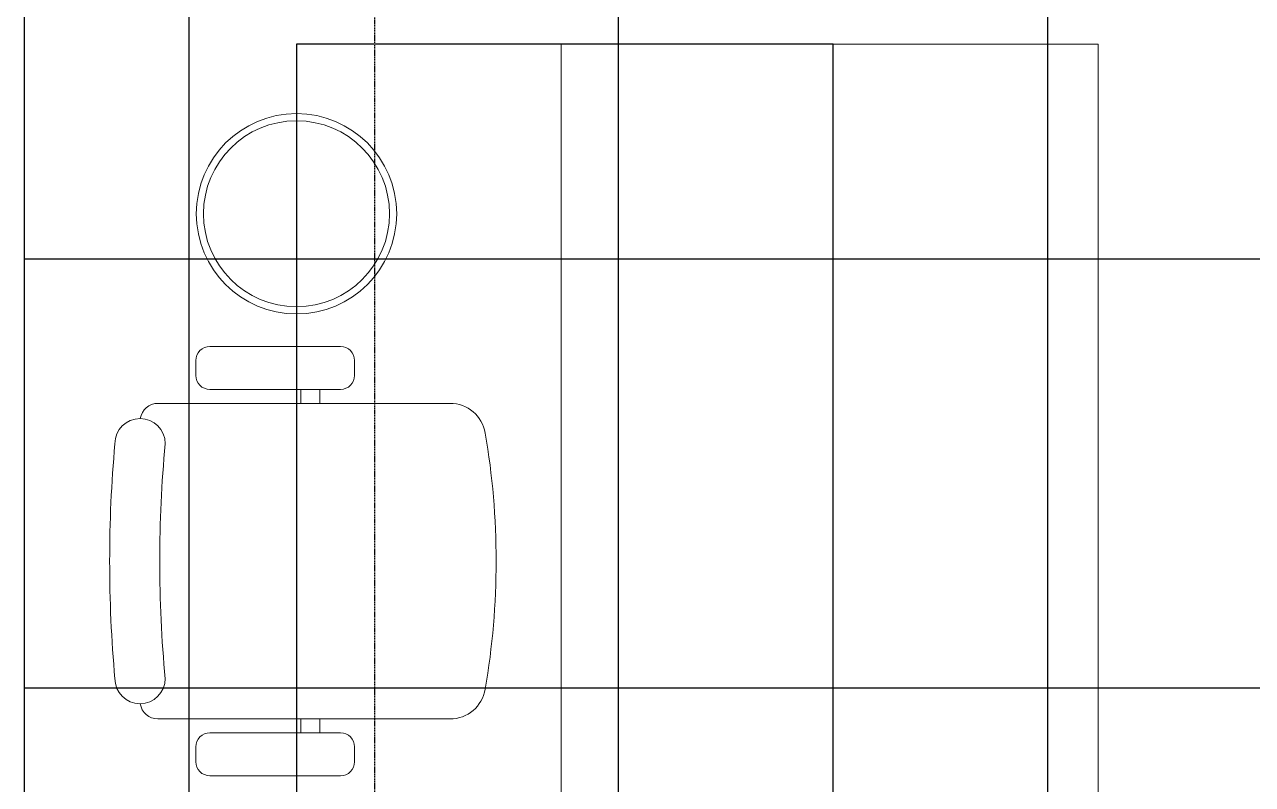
# Model space of a CAD drawing. Extents: x -178977 to 231842, y -29287 to 19916.
# Drawn here: x 34976 to 36692, y -12365 to -11303 of the extents above; entities that cross this region are included whole.
import ezdxf

# ---------------------------------------------------------------- set-up
doc = ezdxf.new("R2010")
doc.units = 0
doc.header["$LTSCALE"] = 0.25
doc.linetypes.add('DASHDOT', pattern=[25.4, 12.7, -6.35, 0, -6.35])
doc.linetypes.add('HIDDEN', pattern=[9.525, 6.35, -3.175])
doc.layers.add('01-First Floor-FUR$0$FALSE CEILING', color=251, linetype='Continuous')
doc.layers.add('01-First Floor-FUR$0$X-WHITE glass', color=255, linetype='Continuous')
for name, color, linetype, lineweight in [('01-First Floor-FUR$0$LOADING', 253, 'Continuous', 5), ('01-First Floor-FUR$0$NEW Wall', 166, 'Continuous', 5), ('E-LITE-CLNG-CNDT', 6, 'DASHDOT', 35), ('E-POWR-FLOR-CNDT', 6, 'HIDDEN', 25)]:
    doc.layers.add(name, color=color, linetype=linetype, lineweight=lineweight)

# ---------------------------------------------------------------- blocks, each defined once
blk = doc.blocks.new('01-First Floor-FUR$0$WM00001-P')
at = {"layer": '01-First Floor-FUR$0$LOADING'}
for radius in [0.14, 0.13]:
    blk.add_circle((0, 0), radius, dxfattribs=at)
blk = doc.blocks.new('*X288')
at = {"color": 0}
for p, q in [((5, 3), (5, 3)), ((5, 3), (5, 3)), ((5, 3), (5, 3)), ((5, 3), (5, 3)), ((5, 3), (5, 3)), ((5, 3), (5, 3)), ((5, 3), (5, 3)), ((5, 3), (5, 3)), ((5, 3), (5, 3)), ((5, 3), (5, 3)), ((5, 3), (5, 3)), ((5, 3), (5, 3)), ((5, 3), (5, 3)), ((5, 3), (5, 3)), ((5, 3), (5, 3)), ((5, 3), (5, 3)), ((5, 3), (5, 3)), ((5, 3), (5, 3)), ((5, 3), (5, 3)), ((5, 3), (5, 3)), ((5, 3), (5, 3)), ((5, 3), (5, 3)), ((5, 3), (5, 3)), ((5, 3), (5, 3)), ((5, 3), (5, 3)), ((5, 3), (5, 3)), ((5, 3), (5, 3)), ((5, 3), (5, 3)), ((5, 3), (5, 3)), ((5, 3), (5, 3)), ((5, 3), (5, 3)), ((5, 3), (5, 3)), ((5, 3), (5, 3)), ((5, 3), (5, 3)), ((5, 3), (5, 3)), ((5, 3), (5, 3)), ((5, 3), (5, 3)), ((5, 3), (5, 3)), ((5, 3), (5, 3)), ((5, 3), (5, 3)), ((5, 3), (5, 3)), ((5, 3), (5, 3)), ((5, 3), (5, 3)), ((5, 3), (5, 3)), ((5, 3), (5, 3)), ((5, 3), (5, 3)), ((5, 3), (5, 3)), ((5, 3), (5, 3)), ((5, 3), (5, 3)), ((5, 3), (5, 3)), ((5, 3), (5, 3)), ((5, 3), (5, 3)), ((5, 3), (5, 3)), ((5, 3), (5, 3)), ((5, 3), (5, 3)), ((5, 3), (5, 3)), ((5, 3), (5, 3)), ((5, 3), (5, 3)), ((5, 3), (5, 3)), ((5, 3), (5, 3)), ((5, 3), (5, 3)), ((5, 3), (5, 3)), ((5, 3), (5, 3)), ((5, 3), (5, 3)), ((5, 3), (5, 3)), ((5, 3), (5, 3)), ((6, 3), (5, 3)), ((5, 3), (5, 3)), ((6, 3), (5, 3)), ((5, 3), (5, 3)), ((6, 3), (5, 3)), ((5, 3), (5, 3)), ((6, 3), (5, 3)), ((5, 3), (5, 3)), ((5, 3), (5, 3)), ((5, 3), (5, 3)), ((5, 3), (5, 3)), ((5, 3), (5, 3)), ((5, 3), (5, 3)), ((5, 3), (5, 3)), ((5, 3), (5, 3)), ((5, 3), (5, 3)), ((5, 3), (5, 3)), ((5, 3), (5, 3)), ((5, 3), (5, 3)), ((5, 3), (5, 3)), ((5, 3), (5, 3)), ((5, 3), (5, 3)), ((5, 3), (5, 3)), ((5, 3), (5, 3)), ((5, 3), (5, 3)), ((5, 3), (5, 3)), ((5, 3), (5, 3)), ((5, 3), (5, 3)), ((5, 3), (5, 3)), ((5, 3), (5, 3)), ((6, 3), (6, 3)), ((6, 3), (6, 3)), ((6, 3), (6, 3)), ((6, 3), (6, 3)), ((6, 3), (6, 3)), ((6, 3), (6, 3)), ((6, 3), (6, 3)), ((6, 3), (6, 3)), ((6, 3), (6, 3)), ((6, 3), (6, 3)), ((6, 3), (6, 3)), ((6, 3), (6, 3)), ((6, 3), (6, 3)), ((6, 3), (6, 3)), ((6, 3), (6, 3)), ((6, 3), (6, 3)), ((6, 3), (6, 3)), ((6, 3), (6, 3)), ((6, 3), (6, 3)), ((6, 3), (6, 3)), ((6, 3), (6, 3)), ((6, 3), (6, 3)), ((6, 3), (6, 3)), ((6, 3), (6, 3)), ((6, 3), (6, 3)), ((6, 3), (6, 3)), ((6, 3), (6, 3)), ((6, 3), (6, 3)), ((6, 3), (6, 3)), ((6, 3), (6, 3)), ((6, 3), (6, 3)), ((6, 3), (6, 3)), ((6, 3), (6, 3)), ((6, 3), (6, 3)), ((6, 3), (6, 3)), ((6, 3), (6, 3)), ((6, 3), (6, 3)), ((6, 3), (6, 3)), ((6, 3), (6, 3)), ((6, 3), (6, 3)), ((6, 3), (6, 3)), ((6, 3), (6, 3)), ((6, 3), (6, 3)), ((6, 3), (6, 3)), ((6, 3), (6, 3)), ((6, 3), (6, 3)), ((6, 3), (6, 3)), ((6, 3), (6, 3)), ((6, 3), (6, 3)), ((6, 3), (6, 3)), ((6, 3), (6, 3)), ((6, 3), (6, 3)), ((6, 3), (6, 3)), ((6, 3), (6, 3)), ((6, 3), (6, 3)), ((6, 3), (6, 3)), ((6, 3), (6, 3)), ((6, 3), (6, 3)), ((6, 3), (6, 3)), ((6, 3), (6, 3)), ((6, 3), (6, 3)), ((6, 3), (6, 3)), ((6, 3), (6, 3)), ((6, 3), (6, 3)), ((6, 3), (6, 3)), ((6, 3), (6, 3)), ((6, 3), (6, 3)), ((6, 3), (6, 3)), ((6, 3), (6, 3)), ((6, 3), (6, 3)), ((6, 3), (6, 3)), ((6, 3), (6, 3)), ((6, 3), (6, 3)), ((6, 3), (6, 3)), ((6, 3), (6, 3)), ((6, 3), (6, 3)), ((6, 3), (6, 3)), ((6, 3), (6, 3)), ((6, 3), (6, 3)), ((6, 3), (6, 3)), ((6, 3), (6, 3)), ((6, 3), (6, 3)), ((6, 3), (6, 3)), ((6, 3), (6, 3)), ((6, 3), (6, 3)), ((6, 3), (6, 3)), ((6, 3), (6, 3)), ((6, 3), (6, 3)), ((6, 3), (6, 3)), ((6, 3), (6, 3)), ((6, 3), (6, 3)), ((6, 3), (6, 3)), ((6, 3), (6, 3)), ((6, 3), (6, 3)), ((6, 3), (6, 3)), ((6, 3), (6, 3)), ((6, 3), (6, 3)), ((6, 3), (6, 3)), ((6, 3), (6, 3)), ((6, 3), (6, 3)), ((6, 3), (6, 3)), ((6, 3), (6, 3)), ((6, 3), (6, 3)), ((6, 3), (6, 3)), ((6, 3), (6, 3)), ((6, 3), (6, 3)), ((6, 3), (6, 3)), ((6, 3), (6, 3)), ((6, 3), (6, 3)), ((6, 3), (6, 3)), ((6, 3), (6, 3)), ((6, 3), (6, 3)), ((6, 3), (6, 3)), ((6, 3), (6, 3)), ((6, 3), (6, 3)), ((6, 3), (6, 3)), ((6, 3), (6, 3)), ((6, 3), (6, 3)), ((6, 3), (6, 3)), ((6, 3), (6, 3)), ((6, 3), (6, 3)), ((6, 3), (6, 3)), ((6, 3), (6, 3)), ((6, 3), (6, 3)), ((6, 3), (6, 3)), ((6, 3), (6, 3)), ((6, 3), (6, 3)), ((6, 3), (6, 3)), ((6, 3), (6, 3)), ((6, 3), (6, 3)), ((6, 3), (6, 3)), ((6, 3), (6, 3)), ((6, 3), (6, 3)), ((6, 3), (6, 3)), ((6, 3), (6, 3)), ((6, 3), (6, 3)), ((6, 3), (6, 3)), ((6, 3), (6, 3)), ((6, 3), (6, 3)), ((6, 3), (6, 3)), ((6, 3), (6, 3)), ((6, 3), (6, 3)), ((6, 3), (6, 3)), ((6, 3), (6, 3)), ((6, 3), (6, 3)), ((6, 3), (6, 3)), ((6, 3), (6, 3)), ((6, 3), (6, 3)), ((6, 3), (6, 3)), ((6, 3), (6, 3)), ((6, 3), (6, 3)), ((6, 3), (6, 3)), ((6, 3), (6, 3)), ((6, 3), (6, 3)), ((6, 3), (6, 3)), ((6, 3), (6, 3)), ((6, 3), (6, 3)), ((6, 3), (6, 3)), ((6, 3), (6, 3)), ((6, 3), (6, 3)), ((6, 3), (6, 3)), ((6, 3), (6, 3)), ((6, 3), (6, 3)), ((6, 3), (6, 3)), ((6, 3), (6, 3)), ((6, 3), (6, 3)), ((6, 3), (6, 3)), ((6, 3), (6, 3)), ((6, 3), (6, 3)), ((6, 3), (6, 3)), ((6, 3), (6, 3)), ((6, 3), (6, 3)), ((6, 3), (6, 3)), ((6, 3), (6, 3)), ((6, 3), (6, 3)), ((6, 3), (6, 3)), ((6, 3), (6, 3)), ((6, 3), (6, 3)), ((6, 3), (6, 3)), ((6, 3), (6, 3)), ((6, 3), (6, 3)), ((6, 3), (6, 3)), ((6, 3), (6, 3)), ((6, 3), (6, 3)), ((6, 3), (6, 3)), ((6, 3), (6, 3)), ((6, 3), (6, 3)), ((6, 3), (6, 3)), ((6, 3), (6, 3)), ((6, 3), (6, 3)), ((6, 3), (6, 3)), ((6, 3), (6, 3)), ((6, 3), (6, 3)), ((6, 3), (6, 3)), ((6, 3), (6, 3)), ((6, 3), (6, 3)), ((6, 3), (6, 3)), ((6, 3), (6, 3)), ((6, 3), (6, 3)), ((6, 3), (6, 3)), ((6, 3), (6, 3)), ((6, 3), (6, 3)), ((6, 3), (6, 3)), ((6, 3), (6, 3)), ((6, 3), (5, 3)), ((6, 3), (5, 3)), ((6, 3), (5, 3)), ((6, 3), (5, 3)), ((6, 3), (5, 3)), ((6, 3), (6, 3)), ((6, 3), (6, 3)), ((6, 3), (6, 3)), ((6, 3), (6, 3)), ((6, 3), (6, 3)), ((6, 3), (6, 3)), ((6, 3), (6, 3)), ((6, 3), (6, 3)), ((6, 3), (6, 3)), ((6, 3), (6, 3)), ((6, 3), (6, 3)), ((6, 3), (6, 3)), ((6, 3), (6, 3)), ((6, 3), (6, 3)), ((6, 3), (6, 3)), ((6, 3), (6, 3)), ((6, 3), (6, 3)), ((6, 3), (6, 3)), ((6, 3), (6, 3)), ((6, 3), (6, 3)), ((6, 3), (6, 3)), ((6, 3), (6, 3)), ((6, 3), (6, 3)), ((6, 3), (6, 3)), ((6, 3), (6, 3)), ((6, 3), (6, 3)), ((6, 3), (6, 3)), ((6, 3), (6, 3)), ((6, 3), (6, 3)), ((6, 3), (6, 3)), ((6, 3), (6, 3)), ((6, 3), (6, 3)), ((6, 3), (6, 3)), ((6, 3), (6, 3)), ((6, 3), (6, 3)), ((6, 3), (6, 3)), ((6, 3), (6, 3)), ((6, 3), (6, 3)), ((6, 3), (6, 3)), ((6, 3), (6, 3)), ((6, 3), (6, 3)), ((6, 3), (6, 3)), ((6, 3), (6, 3)), ((6, 3), (6, 3)), ((6, 3), (6, 3)), ((6, 3), (6, 3)), ((6, 3), (6, 3)), ((6, 3), (6, 3)), ((6, 3), (6, 3)), ((6, 3), (6, 3)), ((6, 3), (6, 3)), ((6, 3), (6, 3)), ((6, 3), (6, 3)), ((6, 3), (6, 3)), ((6, 3), (6, 3)), ((6, 3), (6, 3)), ((6, 3), (6, 3)), ((6, 3), (6, 3)), ((6, 3), (6, 3)), ((6, 3), (6, 3)), ((6, 3), (6, 3)), ((6, 3), (6, 3)), ((6, 3), (6, 3)), ((6, 3), (6, 3)), ((6, 3), (6, 3)), ((6, 3), (6, 3)), ((6, 3), (6, 3)), ((6, 3), (6, 3)), ((6, 3), (6, 3)), ((6, 3), (6, 3)), ((6, 3), (6, 3)), ((6, 3), (6, 3)), ((6, 3), (6, 3)), ((6, 3), (6, 3)), ((6, 3), (6, 3)), ((6, 3), (6, 3)), ((6, 3), (6, 3)), ((6, 3), (6, 3)), ((6, 3), (6, 3)), ((6, 3), (6, 3)), ((6, 3), (6, 3)), ((6, 3), (6, 3)), ((6, 3), (6, 3)), ((6, 3), (6, 3)), ((6, 3), (6, 3)), ((6, 3), (6, 3)), ((6, 3), (6, 3)), ((6, 3), (6, 3)), ((6, 3), (6, 3)), ((6, 3), (6, 3)), ((6, 3), (6, 3)), ((6, 3), (6, 3)), ((6, 3), (6, 3)), ((6, 3), (6, 3)), ((6, 3), (6, 3)), ((6, 3), (6, 3)), ((6, 3), (6, 3)), ((6, 3), (6, 3)), ((6, 3), (6, 3)), ((6, 3), (6, 3)), ((6, 3), (6, 3)), ((6, 3), (6, 3)), ((6, 3), (6, 3)), ((6, 3), (6, 3)), ((6, 3), (6, 3)), ((6, 3), (6, 3)), ((6, 3), (6, 3)), ((6, 3), (6, 3)), ((6, 3), (6, 3)), ((6, 3), (6, 3)), ((6, 3), (6, 3)), ((6, 3), (6, 3)), ((6, 3), (6, 3)), ((6, 3), (6, 3)), ((6, 3), (6, 3)), ((6, 3), (6, 3)), ((6, 3), (6, 3)), ((6, 3), (6, 3)), ((6, 3), (6, 3)), ((6, 3), (6, 3)), ((6, 3), (6, 3)), ((6, 3), (6, 3)), ((6, 3), (6, 3)), ((6, 3), (6, 3)), ((6, 3), (6, 3)), ((6, 3), (6, 3)), ((6, 3), (6, 3)), ((6, 3), (6, 3)), ((6, 3), (6, 3)), ((6, 3), (6, 3)), ((6, 3), (6, 3)), ((6, 3), (6, 3)), ((6, 3), (6, 3)), ((6, 3), (6, 3)), ((6, 3), (6, 3)), ((6, 3), (6, 3)), ((6, 3), (6, 3)), ((6, 3), (6, 3)), ((6, 3), (6, 3)), ((6, 3), (6, 3)), ((6, 3), (6, 3)), ((6, 3), (6, 3)), ((6, 3), (6, 3)), ((6, 3), (6, 3)), ((6, 3), (6, 3)), ((6, 3), (6, 3)), ((6, 3), (6, 3)), ((6, 3), (6, 3)), ((6, 3), (6, 3)), ((6, 3), (6, 3)), ((6, 3), (6, 3)), ((6, 3), (6, 3)), ((6, 3), (6, 3)), ((6, 3), (6, 3)), ((6, 3), (6, 3)), ((6, 3), (6, 3)), ((6, 3), (6, 3)), ((6, 3), (6, 3)), ((6, 3), (6, 3)), ((6, 3), (6, 3)), ((6, 3), (6, 3)), ((6, 3), (6, 3)), ((6, 3), (6, 3)), ((6, 3), (6, 3)), ((6, 3), (6, 3)), ((6, 3), (6, 3)), ((6, 3), (6, 3)), ((6, 3), (6, 3)), ((6, 3), (6, 3)), ((6, 3), (6, 3)), ((6, 3), (6, 3)), ((6, 3), (6, 3)), ((6, 3), (6, 3)), ((6, 3), (6, 3)), ((6, 3), (6, 3)), ((6, 3), (6, 3)), ((6, 3), (6, 3)), ((6, 3), (6, 3)), ((6, 3), (6, 3)), ((6, 3), (6, 3)), ((6, 3), (6, 3)), ((6, 3), (6, 3)), ((6, 3), (6, 3)), ((6, 3), (6, 3)), ((6, 3), (6, 3)), ((6, 3), (6, 3)), ((6, 3), (6, 3)), ((6, 3), (6, 3)), ((6, 3), (6, 3)), ((6, 3), (6, 3)), ((6, 3), (6, 3)), ((6, 3), (6, 3)), ((6, 3), (6, 3)), ((6, 3), (6, 3)), ((6, 3), (6, 3)), ((6, 3), (6, 3)), ((6, 3), (6, 3)), ((6, 3), (6, 3)), ((6, 3), (6, 3)), ((6, 3), (6, 3)), ((6, 3), (6, 3)), ((6, 3), (6, 3)), ((6, 3), (6, 3)), ((6, 3), (6, 3)), ((6, 3), (6, 3)), ((6, 3), (6, 3)), ((6, 3), (6, 3)), ((6, 3), (6, 3)), ((6, 3), (6, 3)), ((6, 3), (6, 3)), ((6, 3), (6, 3)), ((6, 3), (6, 3)), ((6, 3), (6, 3)), ((6, 3), (6, 3)), ((6, 3), (6, 3)), ((6, 3), (6, 3)), ((6, 3), (6, 3)), ((6, 3), (6, 3)), ((6, 3), (6, 3)), ((6, 3), (6, 3)), ((6, 3), (6, 3)), ((6, 3), (6, 3)), ((6, 3), (6, 3)), ((6, 3), (6, 3)), ((6, 3), (6, 3)), ((6, 3), (6, 3)), ((6, 3), (6, 3)), ((6, 3), (6, 3)), ((6, 3), (6, 3)), ((6, 3), (6, 3)), ((6, 3), (6, 3)), ((6, 3), (6, 3)), ((6, 3), (6, 3)), ((6, 3), (6, 3)), ((6, 3), (6, 3)), ((6, 3), (6, 3)), ((6, 3), (6, 3)), ((6, 3), (6, 3)), ((6, 3), (6, 3)), ((6, 3), (6, 3)), ((6, 3), (6, 3)), ((6, 3), (6, 3)), ((6, 3), (6, 3)), ((6, 3), (6, 3)), ((6, 3), (6, 3)), ((6, 3), (6, 3)), ((6, 3), (6, 3)), ((6, 3), (6, 3)), ((6, 3), (6, 3)), ((6, 3), (6, 3)), ((6, 3), (6, 3)), ((6, 3), (6, 3)), ((6, 3), (6, 3)), ((6, 3), (6, 3)), ((6, 3), (6, 3)), ((6, 3), (6, 3)), ((6, 3), (6, 3)), ((6, 3), (6, 3)), ((6, 3), (6, 3)), ((6, 3), (6, 3)), ((6, 3), (6, 3)), ((6, 3), (6, 3)), ((6, 3), (6, 3)), ((6, 3), (6, 3)), ((6, 3), (6, 3)), ((6, 3), (6, 3)), ((6, 3), (6, 3)), ((6, 3), (6, 3)), ((6, 3), (6, 3)), ((6, 3), (6, 3)), ((6, 3), (6, 3)), ((6, 3), (6, 3)), ((6, 3), (6, 3)), ((6, 3), (6, 3)), ((6, 3), (6, 3)), ((6, 3), (6, 3)), ((6, 3), (6, 3)), ((6, 3), (6, 3)), ((6, 3), (6, 3)), ((6, 3), (6, 3)), ((6, 3), (6, 3)), ((6, 3), (6, 3)), ((6, 3), (6, 3)), ((6, 3), (6, 3)), ((6, 3), (6, 3)), ((6, 3), (6, 3)), ((6, 3), (6, 3)), ((6, 3), (6, 3)), ((6, 3), (6, 3)), ((6, 3), (6, 3)), ((6, 3), (6, 3)), ((6, 3), (6, 3)), ((6, 3), (6, 3)), ((6, 3), (6, 3)), ((6, 3), (6, 3)), ((6, 3), (6, 3)), ((6, 3), (6, 3)), ((6, 3), (6, 3)), ((6, 3), (6, 3)), ((6, 3), (6, 3)), ((6, 3), (6, 3)), ((6, 3), (6, 3)), ((6, 3), (6, 3)), ((6, 3), (6, 3)), ((6, 3), (6, 3)), ((6, 3), (6, 3)), ((6, 3), (6, 3)), ((6, 3), (6, 3)), ((6, 3), (6, 3)), ((6, 3), (6, 3)), ((6, 3), (6, 3)), ((6, 3), (6, 3)), ((6, 3), (6, 3)), ((6, 3), (6, 3)), ((6, 3), (6, 3)), ((6, 3), (6, 3)), ((6, 3), (6, 3))]:
    blk.add_line(p, q, dxfattribs=at)
blk = doc.blocks.new('*X289')
at = {"color": 0}
for p, q in [((13, 1), (13, 1)), ((13, 1), (13, 1)), ((13, 1), (13, 1)), ((13, 1), (13, 1)), ((13, 1), (13, 1)), ((13, 1), (13, 1)), ((13, 1), (13, 1)), ((13, 1), (13, 1)), ((13, 1), (13, 1)), ((13, 1), (13, 1)), ((13, 1), (13, 1)), ((13, 1), (13, 1)), ((13, 1), (13, 1)), ((13, 1), (13, 1)), ((13, 1), (13, 1)), ((13, 1), (14, 1)), ((13, 1), (14, 1)), ((13, 1), (14, 1)), ((13, 1), (13, 1)), ((13, 1), (13, 1)), ((13, 1), (13, 1)), ((13, 1), (13, 1)), ((13, 1), (13, 1)), ((13, 1), (13, 1)), ((13, 1), (13, 1)), ((13, 1), (13, 1)), ((13, 1), (13, 1)), ((13, 1), (13, 1)), ((13, 1), (13, 1)), ((13, 1), (13, 1)), ((13, 1), (13, 1)), ((13, 1), (13, 1)), ((13, 1), (13, 1)), ((13, 1), (13, 1)), ((13, 1), (13, 1)), ((13, 1), (13, 1)), ((13, 1), (13, 1)), ((13, 1), (13, 1)), ((13, 1), (13, 1)), ((13, 1), (13, 1)), ((13, 1), (13, 1)), ((13, 1), (13, 1)), ((13, 1), (13, 1)), ((13, 1), (13, 1)), ((13, 1), (13, 1)), ((13, 1), (13, 1)), ((13, 1), (13, 1)), ((13, 1), (13, 1)), ((13, 1), (13, 1)), ((13, 1), (13, 1)), ((13, 1), (13, 1)), ((13, 1), (13, 1)), ((13, 1), (13, 1)), ((13, 1), (13, 1)), ((13, 1), (13, 1)), ((13, 1), (13, 1)), ((13, 1), (13, 1)), ((13, 1), (13, 1)), ((13, 1), (13, 1)), ((13, 1), (13, 1)), ((13, 1), (13, 1)), ((13, 1), (13, 1)), ((13, 1), (13, 1)), ((13, 1), (13, 1)), ((13, 1), (13, 1)), ((13, 1), (13, 1)), ((13, 1), (13, 1)), ((13, 1), (13, 1)), ((13, 1), (13, 1)), ((13, 1), (13, 1)), ((13, 1), (13, 1)), ((13, 1), (13, 1)), ((13, 1), (13, 1)), ((13, 1), (13, 1)), ((13, 1), (13, 1)), ((13, 1), (13, 1)), ((13, 1), (13, 1)), ((13, 1), (13, 1)), ((13, 1), (13, 1)), ((13, 1), (13, 1)), ((13, 1), (13, 1)), ((13, 1), (13, 1)), ((13, 1), (13, 1)), ((13, 1), (13, 1)), ((13, 1), (13, 1)), ((13, 1), (13, 1)), ((13, 1), (13, 1)), ((13, 1), (13, 1)), ((13, 1), (13, 1)), ((13, 1), (13, 1)), ((13, 1), (13, 1)), ((13, 1), (13, 1)), ((13, 1), (13, 1)), ((13, 1), (13, 1)), ((13, 1), (13, 1)), ((13, 1), (13, 1)), ((13, 1), (13, 1)), ((13, 1), (13, 1)), ((13, 1), (13, 1)), ((13, 1), (13, 1)), ((13, 1), (13, 1)), ((13, 1), (13, 1)), ((13, 1), (13, 1)), ((13, 1), (13, 1)), ((13, 1), (13, 1)), ((13, 1), (13, 1)), ((13, 1), (13, 1)), ((13, 1), (13, 1)), ((13, 1), (13, 1)), ((13, 1), (13, 1)), ((13, 1), (13, 1)), ((13, 1), (13, 1)), ((13, 1), (13, 1)), ((13, 1), (13, 1)), ((13, 1), (13, 1)), ((13, 1), (13, 1)), ((13, 1), (13, 1)), ((13, 1), (13, 1)), ((13, 1), (13, 1)), ((13, 1), (13, 1)), ((13, 1), (13, 1)), ((13, 1), (13, 1)), ((13, 1), (13, 1)), ((13, 1), (14, 1)), ((13, 0), (13, 0)), ((13, 0), (13, 0)), ((13, 0), (13, 0)), ((13, 0), (13, 0)), ((13, 0), (13, 0)), ((13, 0), (13, 0)), ((13, 0), (13, 0)), ((13, 0), (13, 0)), ((13, 0), (13, 0)), ((13, 0), (13, 0)), ((13, 0), (13, 0)), ((13, 0), (13, 0)), ((13, 0), (13, 0)), ((13, 0), (13, 0)), ((13, 0), (13, 0)), ((13, 0), (13, 0)), ((13, 0), (13, 0)), ((13, 0), (13, 0)), ((13, 0), (13, 0)), ((13, 0), (13, 0)), ((13, 0), (13, 0)), ((13, 0), (13, 0)), ((13, 0), (13, 0)), ((13, 0), (13, 0)), ((13, 0), (13, 0)), ((13, 0), (13, 0)), ((13, 0), (13, 0)), ((13, 0), (13, 0)), ((13, 0), (13, 0)), ((13, 0), (13, 0)), ((13, 0), (13, 0)), ((13, 0), (13, 0)), ((13, 0), (13, 0)), ((13, 0), (13, 0)), ((13, 0), (13, 0)), ((13, 0), (13, 0)), ((13, 0), (13, 0)), ((13, 0), (13, 0)), ((13, 0), (13, 0)), ((13, 0), (13, 0)), ((13, 0), (13, 0)), ((13, 0), (13, 0)), ((13, 0), (13, 0)), ((13, 0), (13, 0)), ((13, 0), (13, 0)), ((13, 0), (13, 0)), ((13, 0), (13, 0)), ((13, 0), (13, 0)), ((13, 0), (14, 0)), ((13, 0), (14, 0)), ((13, 0), (13, 0)), ((13, 0), (14, 0)), ((14, 1), (14, 1)), ((14, 1), (14, 1)), ((14, 1), (14, 1)), ((14, 1), (14, 1)), ((14, 1), (14, 1)), ((14, 1), (14, 1)), ((14, 1), (14, 1)), ((14, 1), (14, 1)), ((14, 1), (14, 1)), ((14, 1), (14, 1)), ((14, 1), (14, 1)), ((14, 1), (14, 1)), ((14, 1), (14, 1)), ((14, 1), (14, 1)), ((14, 1), (14, 1)), ((14, 1), (14, 1)), ((14, 1), (14, 1)), ((14, 1), (14, 1)), ((14, 1), (14, 1)), ((14, 1), (14, 1)), ((14, 1), (14, 1)), ((14, 1), (14, 1)), ((14, 1), (14, 1)), ((14, 1), (14, 1)), ((14, 1), (14, 1)), ((14, 1), (14, 1)), ((14, 1), (14, 1)), ((14, 1), (14, 1)), ((14, 1), (14, 1)), ((14, 1), (14, 1)), ((14, 1), (14, 1)), ((14, 1), (14, 1)), ((14, 1), (14, 1)), ((14, 1), (14, 1)), ((14, 1), (14, 1)), ((14, 1), (14, 1)), ((14, 1), (14, 1)), ((14, 1), (14, 1)), ((14, 1), (14, 1)), ((14, 1), (14, 1)), ((14, 1), (14, 1)), ((14, 1), (14, 1)), ((14, 1), (14, 1)), ((14, 1), (14, 1)), ((14, 1), (14, 1)), ((14, 1), (14, 1)), ((14, 1), (14, 1)), ((14, 1), (14, 1)), ((14, 1), (14, 1)), ((14, 1), (14, 1)), ((14, 1), (14, 1)), ((14, 1), (14, 1)), ((14, 1), (14, 1)), ((14, 1), (14, 1)), ((14, 1), (14, 1)), ((14, 1), (14, 1)), ((14, 1), (14, 1)), ((14, 1), (14, 1)), ((14, 1), (14, 1)), ((14, 1), (14, 1)), ((14, 1), (14, 1)), ((14, 1), (14, 1)), ((14, 1), (14, 1)), ((14, 1), (14, 1)), ((14, 1), (14, 1)), ((14, 1), (14, 1)), ((14, 1), (14, 1)), ((14, 1), (14, 1)), ((14, 1), (14, 1)), ((14, 1), (14, 1)), ((14, 1), (14, 1)), ((14, 1), (14, 1)), ((14, 1), (14, 1)), ((14, 1), (14, 1)), ((14, 1), (14, 1)), ((14, 1), (14, 1)), ((14, 1), (14, 1)), ((14, 1), (14, 1)), ((14, 1), (14, 1)), ((14, 1), (14, 1)), ((14, 1), (14, 1)), ((14, 1), (14, 1)), ((14, 1), (14, 1)), ((14, 1), (14, 1)), ((14, 1), (14, 1)), ((14, 1), (14, 1)), ((14, 1), (14, 1)), ((14, 1), (14, 1)), ((14, 1), (14, 1)), ((14, 1), (14, 1)), ((14, 1), (14, 1)), ((14, 1), (14, 1)), ((14, 1), (14, 1)), ((14, 1), (14, 1)), ((14, 0), (14, 0)), ((14, 0), (14, 0)), ((14, 0), (14, 0)), ((14, 0), (14, 0)), ((14, 0), (14, 0)), ((14, 0), (14, 0)), ((14, 0), (14, 0)), ((14, 0), (14, 0)), ((14, 0), (14, 0)), ((14, 0), (14, 0)), ((14, 0), (14, 0)), ((14, 0), (14, 0)), ((14, 0), (14, 0)), ((14, 0), (14, 0)), ((14, 0), (14, 0)), ((14, 0), (14, 0)), ((14, 0), (14, 0)), ((14, 0), (14, 0)), ((14, 0), (14, 0)), ((14, 0), (14, 0)), ((14, 0), (14, 0)), ((14, 0), (14, 0)), ((14, 0), (14, 0)), ((14, 0), (14, 0)), ((14, 0), (14, 0)), ((14, 0), (14, 0)), ((14, 0), (14, 0)), ((14, 0), (14, 0)), ((14, 0), (14, 0)), ((14, 0), (14, 0)), ((14, 0), (14, 0)), ((14, 0), (14, 0)), ((14, 0), (14, 0)), ((14, 0), (14, 0)), ((14, 0), (14, 0)), ((14, 0), (14, 0)), ((14, 0), (14, 0)), ((14, 0), (14, 0)), ((14, 0), (14, 0)), ((14, 0), (14, 0)), ((14, 0), (14, 0)), ((14, 0), (14, 0)), ((14, 0), (14, 0)), ((14, 0), (14, 0)), ((14, 0), (14, 0)), ((14, 0), (14, 0)), ((14, 0), (14, 0)), ((14, 0), (14, 0)), ((13, 0), (13, 0)), ((13, 0), (14, 0)), ((13, 0), (13, 0)), ((13, 0), (14, 0)), ((13, 0), (13, 0)), ((13, 0), (14, 0)), ((13, 0), (13, 0)), ((13, 0), (13, 0)), ((13, 0), (13, 0)), ((13, 0), (13, 0)), ((13, 0), (14, 0)), ((13, 0), (13, 0)), ((13, 0), (14, 0)), ((13, 0), (13, 0)), ((13, 0), (14, 0)), ((13, 0), (13, 0)), ((13, 0), (14, 0)), ((13, 0), (13, 0)), ((13, 0), (14, 0)), ((13, 0), (13, 0)), ((13, 0), (14, 0)), ((13, 0), (13, 0)), ((13, 0), (14, 0)), ((13, 0), (13, 0)), ((13, 0), (13, 0)), ((13, 0), (13, 0)), ((13, 0), (14, 0)), ((13, 0), (13, 0)), ((13, 0), (14, 0)), ((13, 0), (13, 0)), ((13, 0), (14, 0)), ((13, 0), (13, 0)), ((13, 0), (14, 0)), ((13, 0), (13, 0)), ((13, 0), (13, 0)), ((13, 0), (13, 0)), ((13, 0), (13, 0)), ((13, 0), (13, 0)), ((13, 0), (13, 0)), ((13, 0), (13, 0)), ((13, 0), (13, 0)), ((13, 0), (13, 0)), ((13, 0), (13, 0)), ((13, 0), (13, 0)), ((13, 0), (13, 0)), ((13, 0), (13, 0)), ((13, 0), (13, 0)), ((13, 0), (13, 0)), ((13, 0), (13, 0)), ((13, 0), (13, 0)), ((13, 0), (13, 0)), ((13, 0), (13, 0)), ((13, 0), (13, 0)), ((13, 0), (13, 0)), ((13, 0), (13, 0)), ((13, 0), (13, 0)), ((13, 0), (13, 0)), ((13, 0), (13, 0)), ((13, 0), (13, 0)), ((13, 0), (13, 0)), ((13, 0), (13, 0)), ((13, 0), (13, 0)), ((13, 0), (13, 0)), ((13, 0), (13, 0)), ((13, -1), (13, -1)), ((13, -1), (13, -1)), ((13, -1), (13, -1)), ((13, -1), (13, -1)), ((13, -1), (13, -1)), ((13, -1), (14, -1)), ((13, -1), (13, -1)), ((14, 0), (14, 0)), ((14, 0), (14, 0)), ((14, 0), (14, 0)), ((14, 0), (14, 0)), ((14, 0), (14, 0)), ((14, 0), (14, 0)), ((14, 0), (14, 0)), ((14, 0), (14, 0)), ((14, 0), (14, 0)), ((14, 0), (14, 0)), ((14, 0), (14, 0)), ((14, 0), (14, 0)), ((14, 0), (14, 0)), ((14, 0), (14, 0)), ((14, 0), (14, 0)), ((13, 0), (14, 0)), ((14, 0), (14, 0)), ((14, 0), (14, 0)), ((14, 0), (14, 0)), ((14, 0), (14, 0)), ((14, 0), (14, 0)), ((14, 0), (14, 0)), ((14, 0), (14, 0)), ((14, 0), (14, 0)), ((14, 0), (14, 0)), ((14, 0), (14, 0)), ((14, 0), (14, 0)), ((14, 0), (14, 0)), ((14, 0), (14, 0)), ((14, 0), (14, 0)), ((14, 0), (14, 0)), ((14, 0), (14, 0)), ((14, 0), (14, 0)), ((14, 0), (14, 0)), ((14, 0), (14, 0)), ((14, 0), (14, 0)), ((14, 0), (14, 0)), ((14, 0), (14, 0)), ((14, 0), (14, 0)), ((14, 0), (14, 0)), ((14, 0), (14, 0)), ((14, 0), (14, 0)), ((14, 0), (14, 0)), ((14, 0), (14, 0)), ((14, 0), (14, 0)), ((14, 0), (14, 0)), ((14, 0), (14, 0)), ((14, 0), (14, 0)), ((14, 0), (14, 0)), ((14, 0), (14, 0)), ((14, -1), (14, -1)), ((14, -1), (14, -1)), ((14, -1), (14, -1)), ((14, -1), (14, -1)), ((14, -1), (14, -1))]:
    blk.add_line(p, q, dxfattribs=at)
blk = doc.blocks.new('01-First Floor-FUR$0$GF21018-P')
at = {"color": 0}
for p, q in [((-0.2207, 0.4756), (-0.2207, 0.0675)), ((0.2205, 0.4756), (0.2205, 0.0675)), ((-0.2806, 0.3422), (-0.2598, 0.3422)), ((0.2596, 0.3422), (0.2804, 0.3422)), ((-0.3002, 0.3226), (-0.3002, 0.14)), ((-0.2402, 0.3226), (-0.2402, 0.14)), ((0.24, 0.3226), (0.24, 0.14)), ((0.3, 0.3226), (0.3, 0.14)), ((-0.2402, 0.2937), (-0.2207, 0.2937)), ((0.2205, 0.2937), (0.24, 0.2937)), ((-0.2402, 0.2671), (-0.2207, 0.2671)), ((0.2205, 0.2671), (0.24, 0.2671)), ((-0.2806, 0.1204), (-0.2598, 0.1204)), ((0.2596, 0.1204), (0.2804, 0.1204))]:
    blk.add_line(p, q, dxfattribs=at)
for points in [[(0.24, 0.2937), (0.24, 0.2937), (0.24, 0.2937), (0.24, 0.2937), (0.24, 0.2937), (0.24, 0.2937), (0.24, 0.2937), (0.24, 0.2937), (0.24, 0.2937), (0.24, 0.2937), (0.24, 0.2937), (0.24, 0.2937), (0.24, 0.2937), (0.24, 0.2937), (0.24, 0.2937), (0.24, 0.2937), (0.24, 0.2937), (0.24, 0.2937), (0.24, 0.2937), (0.24, 0.2937), (0.24, 0.2937), (0.24, 0.2937), (0.24, 0.2937), (0.24, 0.2937), (0.24, 0.2937), (0.24, 0.2937), (0.24, 0.2937), (0.24, 0.2937), (0.24, 0.2937), (0.24, 0.2937), (0.24, 0.2937), (0.24, 0.2937), (0.24, 0.2937), (0.24, 0.2937), (0.24, 0.2937), (0.24, 0.2937), (0.24, 0.2937), (0.24, 0.2937), (0.24, 0.2937), (0.24, 0.2937), (0.24, 0.2937), (0.24, 0.2937), (0.24, 0.2937), (0.24, 0.2937), (0.24, 0.2937), (0.24, 0.2937), (0.24, 0.2937), (0.24, 0.2937), (0.24, 0.2937), (0.24, 0.2937), (0.24, 0.2937), (0.24, 0.2937), (0.24, 0.2937), (0.24, 0.2937), (0.24, 0.2937), (0.24, 0.2937), (0.24, 0.2937), (0.24, 0.2937), (0.24, 0.2937), (0.24, 0.2937), (0.24, 0.2937), (0.24, 0.2937), (0.24, 0.2937), (0.24, 0.2937), (0.24, 0.2937), (0.24, 0.2937), (0.24, 0.2937), (0.24, 0.2937), (0.24, 0.2937), (0.24, 0.2937), (0.24, 0.2937), (0.24, 0.2937), (0.24, 0.2937), (0.24, 0.2937), (0.24, 0.2937), (0.24, 0.2937), (0.24, 0.2937), (0.24, 0.2937), (0.24, 0.2937), (0.24, 0.2937), (0.24, 0.2937), (0.24, 0.2937), (0.24, 0.2937), (0.24, 0.2937), (0.24, 0.2937), (0.24, 0.2937), (0.24, 0.2937), (0.24, 0.2937), (0.24, 0.2937), (0.24, 0.2937), (0.24, 0.2937), (0.24, 0.2937), (0.24, 0.2937), (0.24, 0.2937), (0.24, 0.2937), (0.24, 0.2937), (0.24, 0.2937), (0.24, 0.2937), (0.24, 0.2937), (0.24, 0.2937), (0.24, 0.2937), (0.24, 0.2937), (0.24, 0.2937), (0.24, 0.2937), (0.24, 0.2937), (0.24, 0.2937), (0.24, 0.2937), (0.24, 0.2937), (0.24, 0.2937), (0.24, 0.2937), (0.24, 0.2937), (0.24, 0.2937), (0.24, 0.2937), (0.24, 0.2937), (0.24, 0.2937), (0.24, 0.2937), (0.24, 0.2937), (0.24, 0.2937), (0.24, 0.2937), (0.24, 0.2937), (0.24, 0.2937), (0.24, 0.2937), (0.24, 0.2937), (0.24, 0.2937), (0.24, 0.2937), (0.24, 0.2937), (0.24, 0.2937), (0.24, 0.2937), (0.24, 0.2937), (0.24, 0.2937), (0.24, 0.2937), (0.24, 0.2937), (0.24, 0.2937), (0.24, 0.2937), (0.24, 0.2937), (0.24, 0.2937), (0.24, 0.2937), (0.24, 0.2937), (0.24, 0.2937), (0.24, 0.2937), (0.24, 0.2937), (0.24, 0.2937), (0.24, 0.2937), (0.24, 0.2937), (0.24, 0.2937), (0.24, 0.2937), (0.24, 0.2937), (0.24, 0.2937), (0.24, 0.2937), (0.24, 0.2937), (0.24, 0.2937), (0.24, 0.2937), (0.24, 0.2937), (0.24, 0.2937), (0.24, 0.2937), (0.24, 0.2937), (0.24, 0.2937), (0.24, 0.2937), (0.24, 0.2937), (0.24, 0.2937), (0.24, 0.2937), (0.24, 0.2937), (0.24, 0.2937), (0.24, 0.2937), (0.24, 0.2937), (0.24, 0.2937), (0.24, 0.2937), (0.24, 0.2937), (0.24, 0.2937), (0.24, 0.2937), (0.24, 0.2937), (0.24, 0.2937), (0.24, 0.2937), (0.24, 0.2937), (0.24, 0.2937), (0.24, 0.2937), (0.24, 0.2937), (0.24, 0.2937), (0.24, 0.2937), (0.24, 0.2937), (0.24, 0.2937), (0.24, 0.2937), (0.24, 0.2937), (0.24, 0.2937), (0.24, 0.2937), (0.24, 0.2937), (0.24, 0.2937), (0.24, 0.2937), (0.24, 0.2937), (0.24, 0.2937), (0.24, 0.2937), (0.24, 0.2937), (0.24, 0.2937), (0.24, 0.2937), (0.24, 0.2937), (0.24, 0.2937), (0.24, 0.2937), (0.24, 0.2937), (0.24, 0.2937), (0.24, 0.2937), (0.24, 0.2937), (0.24, 0.2937), (0.24, 0.2937), (0.24, 0.2937), (0.24, 0.2937), (0.24, 0.2937), (0.24, 0.2937), (0.24, 0.2937), (0.24, 0.2937), (0.24, 0.2937), (0.24, 0.2937), (0.24, 0.2937), (0.24, 0.2937), (0.24, 0.2937), (0.24, 0.2937), (0.24, 0.2937), (0.24, 0.2937), (0.24, 0.2937), (0.24, 0.2937), (0.24, 0.2937), (0.24, 0.2937), (0.24, 0.2937), (0.24, 0.2937), (0.24, 0.2937), (0.24, 0.2937), (0.24, 0.2937), (0.24, 0.2937), (0.24, 0.2937), (0.24, 0.2937), (0.24, 0.2937), (0.24, 0.2937), (0.24, 0.2937), (0.24, 0.2937), (0.24, 0.2937), (0.24, 0.2937), (0.24, 0.2937), (0.24, 0.2937), (0.24, 0.2937), (0.24, 0.2937), (0.24, 0.2937), (0.24, 0.2937), (0.24, 0.2937), (0.24, 0.2937), (0.24, 0.2937), (0.24, 0.2937), (0.24, 0.2937), (0.24, 0.2937), (0.24, 0.2937), (0.24, 0.2937), (0.24, 0.2937), (0.24, 0.2937), (0.24, 0.2937), (0.24, 0.2937), (0.24, 0.2937), (0.24, 0.2937), (0.24, 0.2937), (0.24, 0.2937), (0.24, 0.2937), (0.24, 0.2937), (0.24, 0.2937), (0.24, 0.2937), (0.24, 0.2937), (0.24, 0.2937), (0.24, 0.2937), (0.24, 0.2937), (0.24, 0.2937), (0.24, 0.2937), (0.24, 0.2937), (0.24, 0.2937), (0.24, 0.2937), (0.24, 0.2937), (0.24, 0.2937), (0.24, 0.2937), (0.24, 0.2937), (0.24, 0.2937), (0.24, 0.2937), (0.24, 0.2937)], [(0.24, 0.2937), (0.24, 0.2937), (0.24, 0.2937), (0.24, 0.2937), (0.24, 0.2937), (0.24, 0.2937), (0.24, 0.2937), (0.24, 0.2937), (0.24, 0.2937), (0.24, 0.2937), (0.24, 0.2937), (0.24, 0.2937), (0.24, 0.2937), (0.24, 0.2937), (0.24, 0.2937), (0.24, 0.2937), (0.24, 0.2937), (0.24, 0.2937), (0.24, 0.2937), (0.24, 0.2937), (0.24, 0.2937), (0.24, 0.2937), (0.24, 0.2937), (0.24, 0.2937), (0.24, 0.2937), (0.24, 0.2937), (0.24, 0.2937), (0.24, 0.2937), (0.24, 0.2937), (0.24, 0.2937), (0.24, 0.2937), (0.24, 0.2937), (0.24, 0.2937), (0.24, 0.2937), (0.24, 0.2937), (0.24, 0.2937), (0.24, 0.2937), (0.24, 0.2937), (0.24, 0.2937), (0.24, 0.2937), (0.24, 0.2937), (0.24, 0.2937), (0.24, 0.2937), (0.24, 0.2937), (0.24, 0.2937), (0.24, 0.2937), (0.24, 0.2937), (0.24, 0.2937), (0.24, 0.2937), (0.24, 0.2937), (0.24, 0.2937), (0.24, 0.2937), (0.24, 0.2937), (0.24, 0.2937), (0.24, 0.2937), (0.24, 0.2937), (0.24, 0.2937), (0.24, 0.2937), (0.24, 0.2937), (0.24, 0.2937), (0.24, 0.2937), (0.24, 0.2937), (0.24, 0.2937), (0.24, 0.2937), (0.24, 0.2937), (0.24, 0.2937), (0.24, 0.2937), (0.24, 0.2937), (0.24, 0.2937), (0.24, 0.2937), (0.24, 0.2937), (0.24, 0.2937), (0.24, 0.2937), (0.24, 0.2937), (0.24, 0.2937), (0.24, 0.2937), (0.24, 0.2937), (0.24, 0.2937), (0.24, 0.2937), (0.24, 0.2937), (0.24, 0.2937), (0.24, 0.2937), (0.24, 0.2937), (0.24, 0.2937), (0.24, 0.2937), (0.24, 0.2937), (0.24, 0.2937), (0.24, 0.2937), (0.24, 0.2937), (0.24, 0.2937), (0.24, 0.2937), (0.24, 0.2937), (0.24, 0.2937), (0.24, 0.2937), (0.24, 0.2937), (0.24, 0.2937), (0.24, 0.2937), (0.24, 0.2937), (0.24, 0.2937), (0.24, 0.2937), (0.24, 0.2937), (0.24, 0.2937), (0.24, 0.2937), (0.24, 0.2937), (0.24, 0.2937), (0.24, 0.2937), (0.24, 0.2937), (0.24, 0.2937), (0.24, 0.2937), (0.24, 0.2937), (0.24, 0.2937), (0.24, 0.2937), (0.24, 0.2937), (0.24, 0.2937), (0.24, 0.2937), (0.24, 0.2937), (0.24, 0.2937), (0.24, 0.2937), (0.24, 0.2937), (0.24, 0.2937), (0.24, 0.2937), (0.24, 0.2937), (0.24, 0.2937), (0.24, 0.2937), (0.24, 0.2937), (0.24, 0.2937), (0.24, 0.2937), (0.24, 0.2937), (0.24, 0.2937), (0.24, 0.2937), (0.24, 0.2937), (0.24, 0.2937), (0.24, 0.2937), (0.24, 0.2937), (0.24, 0.2937), (0.24, 0.2937), (0.24, 0.2937), (0.24, 0.2937), (0.24, 0.2937), (0.24, 0.2937), (0.24, 0.2937), (0.24, 0.2937), (0.24, 0.2937), (0.24, 0.2937), (0.24, 0.2937), (0.24, 0.2937), (0.24, 0.2937), (0.24, 0.2937), (0.24, 0.2937), (0.24, 0.2937), (0.24, 0.2937), (0.24, 0.2937), (0.24, 0.2937), (0.24, 0.2937), (0.24, 0.2937), (0.24, 0.2937), (0.24, 0.2937), (0.24, 0.2937), (0.24, 0.2937), (0.24, 0.2937), (0.24, 0.2937), (0.24, 0.2937), (0.24, 0.2937), (0.24, 0.2937), (0.24, 0.2937), (0.24, 0.2937), (0.24, 0.2937), (0.24, 0.2937), (0.24, 0.2937), (0.24, 0.2937), (0.24, 0.2937), (0.24, 0.2937), (0.24, 0.2937), (0.24, 0.2937), (0.24, 0.2937), (0.24, 0.2937), (0.24, 0.2937), (0.24, 0.2937), (0.24, 0.2937), (0.24, 0.2937), (0.24, 0.2937), (0.24, 0.2937), (0.24, 0.2937), (0.24, 0.2937), (0.24, 0.2937), (0.24, 0.2937), (0.24, 0.2937), (0.24, 0.2937), (0.24, 0.2937), (0.24, 0.2937), (0.24, 0.2937), (0.24, 0.2937), (0.24, 0.2937), (0.24, 0.2937), (0.24, 0.2937), (0.24, 0.2937), (0.24, 0.2937), (0.24, 0.2937), (0.24, 0.2937), (0.24, 0.2937), (0.24, 0.2937), (0.24, 0.2937), (0.24, 0.2937), (0.24, 0.2937), (0.24, 0.2937), (0.24, 0.2937), (0.24, 0.2937), (0.24, 0.2937), (0.24, 0.2937), (0.24, 0.2937), (0.24, 0.2937), (0.24, 0.2937), (0.24, 0.2937), (0.24, 0.2937), (0.24, 0.2937), (0.24, 0.2937), (0.24, 0.2937), (0.24, 0.2937), (0.24, 0.2937)], [(0.24, 0.2937), (0.24, 0.2937), (0.24, 0.2937), (0.24, 0.2937), (0.24, 0.2937), (0.24, 0.2937), (0.24, 0.2937), (0.24, 0.2937), (0.24, 0.2937), (0.24, 0.2937), (0.24, 0.2937), (0.24, 0.2937), (0.24, 0.2937), (0.24, 0.2937), (0.24, 0.2937), (0.24, 0.2937), (0.24, 0.2937), (0.24, 0.2937), (0.24, 0.2937), (0.24, 0.2937), (0.24, 0.2937), (0.24, 0.2937), (0.24, 0.2937), (0.24, 0.2937), (0.24, 0.2937), (0.24, 0.2937), (0.24, 0.2937), (0.24, 0.2937), (0.24, 0.2937), (0.24, 0.2937), (0.24, 0.2937), (0.24, 0.2937), (0.24, 0.2937), (0.24, 0.2937), (0.24, 0.2937), (0.24, 0.2937), (0.24, 0.2937), (0.24, 0.2937), (0.24, 0.2937), (0.24, 0.2937), (0.24, 0.2937), (0.24, 0.2937), (0.24, 0.2937), (0.24, 0.2937), (0.24, 0.2937), (0.24, 0.2937), (0.24, 0.2937), (0.24, 0.2937), (0.24, 0.2937), (0.24, 0.2937), (0.24, 0.2937), (0.24, 0.2937), (0.24, 0.2937), (0.24, 0.2937), (0.24, 0.2937), (0.24, 0.2937), (0.24, 0.2937), (0.24, 0.2937), (0.24, 0.2937), (0.24, 0.2937), (0.24, 0.2937), (0.24, 0.2937), (0.24, 0.2937), (0.24, 0.2937), (0.24, 0.2937), (0.24, 0.2937), (0.24, 0.2937), (0.24, 0.2937), (0.24, 0.2937), (0.24, 0.2937), (0.24, 0.2937), (0.24, 0.2937), (0.24, 0.2937), (0.24, 0.2937), (0.24, 0.2937), (0.24, 0.2937), (0.24, 0.2937), (0.24, 0.2937), (0.24, 0.2937), (0.24, 0.2937), (0.24, 0.2937), (0.24, 0.2937), (0.24, 0.2937), (0.24, 0.2937), (0.24, 0.2937), (0.24, 0.2937), (0.24, 0.2937), (0.24, 0.2937), (0.24, 0.2937), (0.24, 0.2937), (0.24, 0.2937), (0.24, 0.2937), (0.24, 0.2937), (0.24, 0.2937), (0.24, 0.2937), (0.24, 0.2937), (0.24, 0.2937), (0.24, 0.2937), (0.24, 0.2937), (0.24, 0.2937), (0.24, 0.2937), (0.24, 0.2937), (0.24, 0.2937), (0.24, 0.2937), (0.24, 0.2937), (0.24, 0.2937), (0.24, 0.2937), (0.24, 0.2937), (0.24, 0.2937), (0.24, 0.2937), (0.24, 0.2937), (0.24, 0.2937), (0.24, 0.2937), (0.24, 0.2937), (0.24, 0.2937), (0.24, 0.2937), (0.24, 0.2937), (0.24, 0.2937), (0.24, 0.2937), (0.24, 0.2937), (0.24, 0.2937), (0.24, 0.2937), (0.24, 0.2937), (0.24, 0.2937), (0.24, 0.2937), (0.24, 0.2937), (0.24, 0.2937), (0.24, 0.2937), (0.24, 0.2937), (0.24, 0.2937), (0.24, 0.2937), (0.24, 0.2937), (0.24, 0.2937), (0.24, 0.2937), (0.24, 0.2937), (0.24, 0.2937), (0.24, 0.2937), (0.24, 0.2937), (0.24, 0.2937), (0.24, 0.2937), (0.24, 0.2937), (0.24, 0.2937), (0.24, 0.2937), (0.24, 0.2937), (0.24, 0.2937), (0.24, 0.2937), (0.24, 0.2937), (0.24, 0.2937), (0.24, 0.2937), (0.24, 0.2937), (0.24, 0.2937), (0.24, 0.2937), (0.24, 0.2937), (0.24, 0.2937), (0.24, 0.2937), (0.24, 0.2937), (0.24, 0.2937), (0.24, 0.2937), (0.24, 0.2937), (0.24, 0.2937), (0.24, 0.2937), (0.24, 0.2937), (0.24, 0.2937), (0.24, 0.2937), (0.24, 0.2937), (0.24, 0.2937), (0.24, 0.2937), (0.24, 0.2937), (0.24, 0.2937), (0.24, 0.2937), (0.24, 0.2937), (0.24, 0.2937), (0.24, 0.2937), (0.24, 0.2937), (0.24, 0.2937), (0.24, 0.2937), (0.24, 0.2937), (0.24, 0.2937), (0.24, 0.2937), (0.24, 0.2937), (0.24, 0.2937), (0.24, 0.2937), (0.24, 0.2937), (0.24, 0.2937), (0.24, 0.2937), (0.24, 0.2937), (0.24, 0.2937), (0.24, 0.2937), (0.24, 0.2937), (0.24, 0.2937), (0.24, 0.2937), (0.24, 0.2937), (0.24, 0.2937), (0.24, 0.2937), (0.24, 0.2937), (0.24, 0.2937), (0.24, 0.2937), (0.24, 0.2937), (0.24, 0.2937), (0.24, 0.2937), (0.24, 0.2937), (0.24, 0.2937), (0.24, 0.2937), (0.24, 0.2937), (0.24, 0.2937), (0.24, 0.2937), (0.24, 0.2937), (0.24, 0.2937), (0.24, 0.2937), (0.24, 0.2937), (0.24, 0.2937), (0.24, 0.2937), (0.24, 0.2937), (0.24, 0.2937)]]:
    blk.add_lwpolyline(points, close=True, dxfattribs=at)
for centre, radius, start, end in [((-0.0001, -0.5295), 1.0695, 80.3671, 99.6329), ((-0.1707, 0.4756), 0.05, 99.6329, 180), ((0.1705, 0.4756), 0.05, 0, 80.3671), ((-0.2806, 0.3226), 0.0196, 90, 180), ((-0.2598, 0.3226), 0.0196, 360, 90), ((0.2596, 0.3226), 0.0196, 90, 180), ((0.2804, 0.3226), 0.0196, 0, 90), ((-0.2806, 0.14), 0.0196, 180, 270), ((-0.2598, 0.14), 0.0196, 270, 360), ((0.2596, 0.14), 0.0196, 180, 270), ((0.2804, 0.14), 0.0196, 270, 0), ((-0.1643, 0.0425), 0.0351, 90, 270), ((0, 1.8467), 1.7767, 264.6946, 275.3053), ((0.1641, 0.0425), 0.0351, 270, 90), ((-0.1957, 0.0675), 0.025, 180, 261.4721), ((0.1955, 0.0675), 0.025, 278.5279, 360), ((0, 1.8314), 1.8314, 264.8532, 275.147)]:
    blk.add_arc(centre, radius, start, end, dxfattribs=at)
at = {"layer": '01-First Floor-FUR$0$NEW Wall', "color": 0, "linetype": 'Continuous'}
for points in [[(0.24, 0.2937), (0.24, 0.2937), (0.24, 0.2937), (0.24, 0.2937), (0.24, 0.2937), (0.24, 0.2937), (0.24, 0.2937), (0.24, 0.2937)], [(0.24, 0.2937), (0.24, 0.2937), (0.24, 0.2937), (0.24, 0.2937), (0.24, 0.2937), (0.24, 0.2937), (0.24, 0.2937)], [(0.24, 0.2937), (0.24, 0.2937), (0.24, 0.2937), (0.24, 0.2937), (0.24, 0.2937), (0.24, 0.2937), (0.24, 0.2937), (0.24, 0.2937), (0.24, 0.2937)], [(0.24, 0.2937), (0.24, 0.2937), (0.24, 0.2937), (0.24, 0.2937), (0.24, 0.2937), (0.24, 0.2937), (0.24, 0.2937), (0.24, 0.2937), (0.24, 0.2937), (0.24, 0.2937)], [(0.24, 0.2937), (0.24, 0.2937), (0.24, 0.2937), (0.24, 0.2937), (0.24, 0.2937), (0.24, 0.2937), (0.24, 0.2937), (0.24, 0.2937), (0.24, 0.2937), (0.24, 0.2937), (0.24, 0.2937), (0.24, 0.2937), (0.24, 0.2937), (0.24, 0.2937), (0.24, 0.2937)], [(0.24, 0.2937), (0.24, 0.2937), (0.24, 0.2937), (0.24, 0.2937), (0.24, 0.2937), (0.24, 0.2937), (0.24, 0.2937), (0.24, 0.2937), (0.24, 0.2937), (0.24, 0.2937)], [(0.24, 0.2937), (0.24, 0.2937), (0.24, 0.2937), (0.24, 0.2937), (0.24, 0.2937), (0.24, 0.2937), (0.24, 0.2937), (0.24, 0.2937), (0.24, 0.2937), (0.24, 0.2937)], [(0.24, 0.2937), (0.24, 0.2937), (0.24, 0.2937), (0.24, 0.2937), (0.24, 0.2937), (0.24, 0.2937), (0.24, 0.2937), (0.24, 0.2937), (0.24, 0.2937), (0.24, 0.2937)], [(0.24, 0.2937), (0.24, 0.2937), (0.24, 0.2937), (0.24, 0.2937), (0.24, 0.2937), (0.24, 0.2937), (0.24, 0.2937), (0.24, 0.2937), (0.24, 0.2937), (0.24, 0.2937), (0.24, 0.2937), (0.24, 0.2937), (0.24, 0.2937), (0.24, 0.2937), (0.24, 0.2937), (0.24, 0.2937), (0.24, 0.2937), (0.24, 0.2937)], [(0.24, 0.2937), (0.24, 0.2937), (0.24, 0.2937), (0.24, 0.2937), (0.24, 0.2937), (0.24, 0.2937), (0.24, 0.2937), (0.24, 0.2937), (0.24, 0.2937), (0.24, 0.2937), (0.24, 0.2937), (0.24, 0.2937)], [(0.24, 0.2937), (0.24, 0.2937), (0.24, 0.2937), (0.24, 0.2937), (0.24, 0.2937), (0.24, 0.2937), (0.24, 0.2937)], [(0.24, 0.2937), (0.24, 0.2937), (0.24, 0.2937), (0.24, 0.2937), (0.24, 0.2937), (0.24, 0.2937), (0.24, 0.2937), (0.24, 0.2937), (0.24, 0.2937), (0.24, 0.2937), (0.24, 0.2937), (0.24, 0.2937), (0.24, 0.2937), (0.24, 0.2937), (0.24, 0.2937), (0.24, 0.2937), (0.24, 0.2937), (0.24, 0.2937), (0.24, 0.2937), (0.24, 0.2937), (0.24, 0.2937), (0.24, 0.2937), (0.24, 0.2937), (0.24, 0.2937), (0.24, 0.2937), (0.24, 0.2937), (0.24, 0.2937), (0.24, 0.2937), (0.24, 0.2937), (0.24, 0.2937), (0.24, 0.2937), (0.24, 0.2937), (0.24, 0.2937), (0.24, 0.2937), (0.24, 0.2937), (0.24, 0.2937), (0.24, 0.2937), (0.24, 0.2937), (0.24, 0.2937), (0.24, 0.2937), (0.24, 0.2937), (0.24, 0.2937), (0.24, 0.2937), (0.24, 0.2937), (0.24, 0.2937), (0.24, 0.2937), (0.24, 0.2937), (0.24, 0.2937), (0.24, 0.2937), (0.24, 0.2937), (0.24, 0.2937), (0.24, 0.2937), (0.24, 0.2937), (0.24, 0.2937), (0.24, 0.2937), (0.24, 0.2937), (0.24, 0.2937), (0.24, 0.2937), (0.24, 0.2937), (0.24, 0.2937), (0.24, 0.2937), (0.24, 0.2937), (0.24, 0.2937), (0.24, 0.2937), (0.24, 0.2937), (0.24, 0.2937), (0.24, 0.2937), (0.24, 0.2937), (0.24, 0.2937), (0.24, 0.2937), (0.24, 0.2937), (0.24, 0.2937), (0.24, 0.2937), (0.24, 0.2937), (0.24, 0.2937), (0.24, 0.2937), (0.24, 0.2937), (0.24, 0.2937), (0.24, 0.2937), (0.24, 0.2937), (0.24, 0.2937), (0.24, 0.2937), (0.24, 0.2937), (0.24, 0.2937), (0.24, 0.2937), (0.24, 0.2937), (0.24, 0.2937), (0.24, 0.2937), (0.24, 0.2937), (0.24, 0.2937), (0.24, 0.2937), (0.24, 0.2937), (0.24, 0.2937), (0.24, 0.2937), (0.24, 0.2937), (0.24, 0.2937), (0.24, 0.2937), (0.24, 0.2937), (0.24, 0.2937), (0.24, 0.2937), (0.24, 0.2937), (0.24, 0.2937), (0.24, 0.2937), (0.24, 0.2937), (0.24, 0.2937), (0.24, 0.2937), (0.24, 0.2937), (0.24, 0.2937), (0.24, 0.2937), (0.24, 0.2937), (0.24, 0.2937)], [(0.24, 0.2937), (0.24, 0.2937), (0.24, 0.2937), (0.24, 0.2937), (0.24, 0.2937), (0.24, 0.2937), (0.24, 0.2937), (0.24, 0.2937), (0.24, 0.2937), (0.24, 0.2937), (0.24, 0.2937), (0.24, 0.2937), (0.24, 0.2937), (0.24, 0.2937), (0.24, 0.2937), (0.24, 0.2937), (0.24, 0.2937)], [(0.24, 0.2937), (0.24, 0.2937), (0.24, 0.2937), (0.24, 0.2937), (0.24, 0.2937), (0.24, 0.2937), (0.24, 0.2937), (0.24, 0.2937), (0.24, 0.2937), (0.24, 0.2937), (0.24, 0.2937), (0.24, 0.2937), (0.24, 0.2937), (0.24, 0.2937), (0.24, 0.2937), (0.24, 0.2937), (0.24, 0.2937), (0.24, 0.2937), (0.24, 0.2937), (0.24, 0.2937), (0.24, 0.2937), (0.24, 0.2937), (0.24, 0.2937), (0.24, 0.2937), (0.24, 0.2937), (0.24, 0.2937), (0.24, 0.2937), (0.24, 0.2937), (0.24, 0.2937), (0.24, 0.2937), (0.24, 0.2937), (0.24, 0.2937), (0.24, 0.2937), (0.24, 0.2937), (0.24, 0.2937), (0.24, 0.2937), (0.24, 0.2937), (0.24, 0.2937), (0.24, 0.2937), (0.24, 0.2937), (0.24, 0.2937), (0.24, 0.2937), (0.24, 0.2937), (0.24, 0.2937), (0.24, 0.2937), (0.24, 0.2937), (0.24, 0.2937), (0.24, 0.2937), (0.24, 0.2937), (0.24, 0.2937), (0.24, 0.2937), (0.24, 0.2937), (0.24, 0.2937), (0.24, 0.2937), (0.24, 0.2937), (0.24, 0.2937), (0.24, 0.2937), (0.24, 0.2937), (0.24, 0.2937), (0.24, 0.2937), (0.24, 0.2937), (0.24, 0.2937), (0.24, 0.2937), (0.24, 0.2937), (0.24, 0.2937), (0.24, 0.2937), (0.24, 0.2937), (0.24, 0.2937), (0.24, 0.2937), (0.24, 0.2937), (0.24, 0.2937), (0.24, 0.2937), (0.24, 0.2937), (0.24, 0.2937), (0.24, 0.2937), (0.24, 0.2937), (0.24, 0.2937), (0.24, 0.2937), (0.24, 0.2937), (0.24, 0.2937), (0.24, 0.2937), (0.24, 0.2937), (0.24, 0.2937), (0.24, 0.2937), (0.24, 0.2937), (0.24, 0.2937), (0.24, 0.2937), (0.24, 0.2937), (0.24, 0.2937)], [(0.24, 0.2937), (0.24, 0.2937), (0.24, 0.2937), (0.24, 0.2937), (0.24, 0.2937), (0.24, 0.2937), (0.24, 0.2937), (0.24, 0.2937), (0.24, 0.2937), (0.24, 0.2937), (0.24, 0.2937), (0.24, 0.2937), (0.24, 0.2937), (0.24, 0.2937), (0.24, 0.2937), (0.24, 0.2937), (0.24, 0.2937), (0.24, 0.2937), (0.24, 0.2937), (0.24, 0.2937), (0.24, 0.2937), (0.24, 0.2937), (0.24, 0.2937), (0.24, 0.2937), (0.24, 0.2937), (0.24, 0.2937), (0.24, 0.2937), (0.24, 0.2937), (0.24, 0.2937), (0.24, 0.2937), (0.24, 0.2937), (0.24, 0.2937), (0.24, 0.2937), (0.24, 0.2937), (0.24, 0.2937), (0.24, 0.2937), (0.24, 0.2937), (0.24, 0.2937), (0.24, 0.2937), (0.24, 0.2937), (0.24, 0.2937), (0.24, 0.2937), (0.24, 0.2937), (0.24, 0.2937), (0.24, 0.2937), (0.24, 0.2937), (0.24, 0.2937), (0.24, 0.2937), (0.24, 0.2937), (0.24, 0.2937), (0.24, 0.2937), (0.24, 0.2937), (0.24, 0.2937), (0.24, 0.2937)]]:
    blk.add_lwpolyline(points, dxfattribs=at)
at = {"color": 0}
for name, xscale, yscale, zscale in [('*X288', 8.59375e-11, 8.59375e-11, 8.59375e-11), ('*X289', 5.5e-11, 5.5e-11, 5.5e-11)]:
    blk.add_blockref(name, (0.24, 0.2937), dxfattribs=dict(at, xscale=xscale, yscale=yscale, zscale=zscale))
blk = doc.blocks.new('01-First Floor-FUR')
at = {"layer": '01-First Floor-FUR$0$FALSE CEILING', "linetype": 'Continuous'}
for p, q in [((35206, -12830), (35206, -8830)), ((35806, -12830), (35806, -8830)), ((36406, -12830), (36406, -8830)), ((34976, -11630), (38476, -11630)), ((34976, -12230), (38476, -12230))]:
    blk.add_line(p, q, dxfattribs=at)
at = {"layer": '01-First Floor-FUR$0$FALSE CEILING'}
blk.add_lwpolyline([(34976, -12830), (34976, -10710), (34976, -10710), (34976, -8830), (38476, -8830), (38476, -12830), (34976, -12830)], dxfattribs=at)
at = {"layer": '01-First Floor-FUR$0$FALSE CEILING', "elevation": -0.1}
blk.add_lwpolyline([(35356, -12830), (36106, -12830), (36106, -11330), (35356, -11330)], close=True, dxfattribs=at)
at = {"layer": '01-First Floor-FUR$0$LOADING', "elevation": -0.1}
blk.add_lwpolyline([(35726, -12830), (36476, -12830), (36476, -11330), (35726, -11330)], close=True, dxfattribs=at)
at = {"layer": '01-First Floor-FUR$0$X-WHITE glass', "color": 253, "lineweight": 30, "ltscale": 6, "true_color": 0x9898cc}
blk.add_line((34976, -12830), (34976, -10610), dxfattribs=at)
at = {"layer": '01-First Floor-FUR$0$LOADING', "extrusion": (2.25644e-18, -2.24019e-05, -1), "xscale": -1000, "yscale": 1000, "zscale": 1000, "rotation": 90}
blk.add_blockref('01-First Floor-FUR$0$WM00001-P', (-35356, -11567.2, 0.4), dxfattribs=at)
at = {"layer": '01-First Floor-FUR$0$LOADING', "extrusion": (-7.77426e-06, 2.24021e-05, 1), "xscale": 1000, "yscale": 1000, "zscale": 1000, "rotation": 269.9985892449479}
blk.add_blockref('01-First Floor-FUR$0$GF21018-P', (35094.9, -12053, -0.7), dxfattribs=at)

msp = doc.modelspace()

# ---------------------------------------------------------------- linework, layer by layer
at = {"layer": 'E-POWR-FLOR-CNDT'}
msp.add_lwpolyline([(35099.7, -10433.7), (35223.5, -10557.5), (35364.8, -10557.5, -0.414214), (35464.8, -10657.5), (35464.8, -12706.3)], format="xyb", dxfattribs=at)

# ---------------------------------------------------------------- block references
at = {"layer": 'E-LITE-CLNG-CNDT'}
msp.add_blockref('01-First Floor-FUR', (0, 0), dxfattribs=at)

doc.saveas('drawing.dxf')
